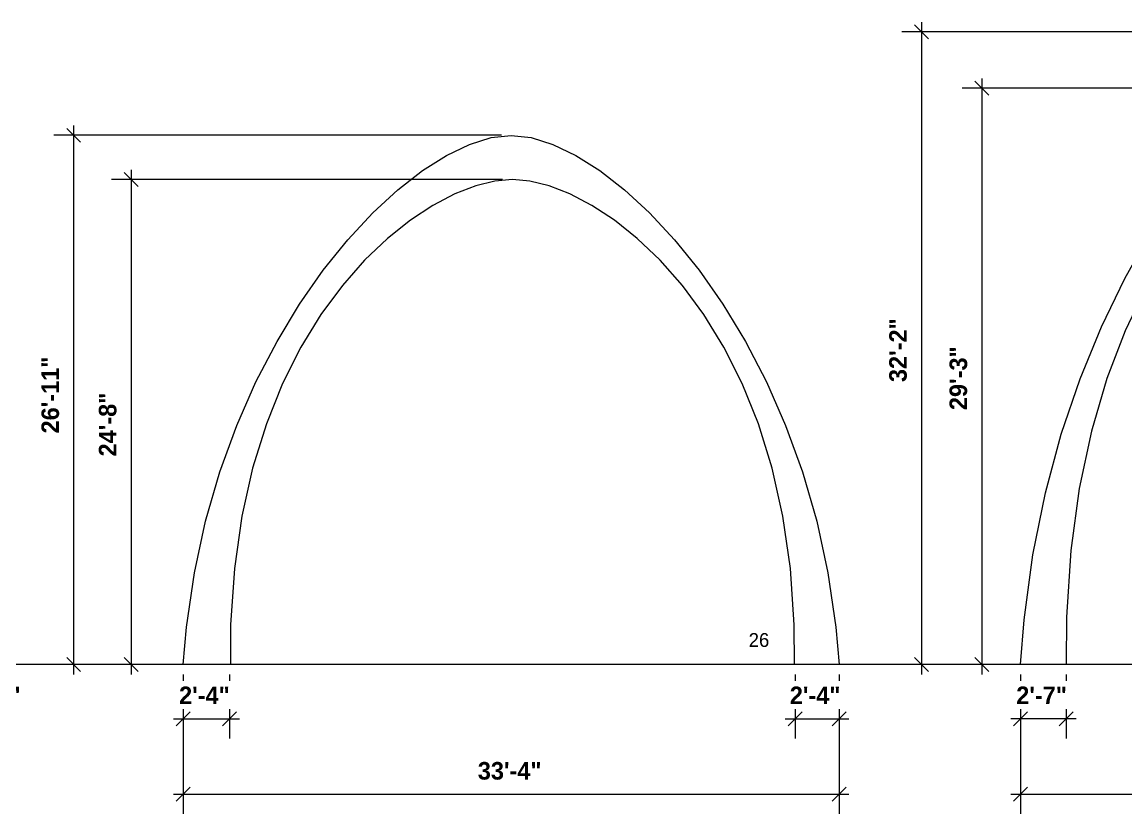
# Model space of a CAD drawing. Header units: inches. Extents: x -101.2 to -65.2, y -5883.2 to -5859.2.
# Drawn here: x -90.17 to -83.15, y -5872.86 to -5867.83 of the extents above; entities that cross this region are included whole.
import ezdxf

# ---------------------------------------------------------------- set-up
doc = ezdxf.new("R2010")
doc.units = ezdxf.units.IN
doc.header["$LTSCALE"] = 0.2
doc.header["$MEASUREMENT"] = 0
doc.header["$PDMODE"] = 1
doc.header["$PDSIZE"] = -2
doc.layers.get('0').update_dxf_attribs({"lineweight": 0})
for name, color, linetype, lineweight in [('ARCHES', 7, 'Continuous', 0), ('Dimension', 7, 'Continuous', 0), ('None', 7, 'Continuous', 0)]:
    doc.layers.add(name, color=color, linetype=linetype, lineweight=lineweight)
doc.styles.add('CityBlueprint', font='cityb___.ttf')
doc.styles.add('Tw Cen MT', font='')
doc.styles.get('Tw Cen MT').set_extended_font_data('Tw Cen MT')
doc.dimstyles.new('Arch', dxfattribs={"dimtxt": 0.111581, "dimasz": 0.088379, "dimexe": 0.125, "dimexo": 0.0625, "dimgap": 0.0625, "dimtad": 1, "dimdec": 3, "dimzin": 15, "dimdsep": 46, "dimlunit": 4, "dimtxsty": 'CityBlueprint', "dimblk": 'VW_SLASH', "dimcen": 0, "dimdle": 0.0625, "dimazin": 0, "dimtfac": 1, "dimtdec": 3, "dimtix": 1, "dimtmove": 0, "dimatfit": 0, "dimldrblk": 'VW_FILLEDARROW', "dimfxl": 1, "dimfrac": 2, "dimtolj": 1, "dimtzin": 15, "dimarcsym": 0})

# ---------------------------------------------------------------- blocks, each defined once
blk = doc.blocks.new('*D65')
at = {"layer": 'Defpoints', "color": 0, "lineweight": 0, "transparency": 16777216}
for p in [(-1644.39, 756.04), (-1621.21, 756.04), (-1644.39, 723.04)]:
    blk.add_point(p, dxfattribs=at)
at = {"layer": 'Dimension', "color": 0, "linetype": 'Continuous', "lineweight": -2, "transparency": 16777216}
for p, q in [((-1644.39, 750.04), (-1644.39, 711.04)), ((-1621.21, 750.04), (-1621.21, 711.04)), ((-1650.39, 723.04), (-1644.39, 723.04)), ((-1644.39, 723.04), (-1621.21, 723.04)), ((-1621.21, 723.04), (-1615.21, 723.04))]:
    blk.add_line(p, q, dxfattribs=at)
at = {"layer": 'Dimension', "color": 7, "linetype": 'Continuous', "lineweight": -2, "transparency": 16777216}
for p, q in [((-1640.14, 727.28), (-1648.63, 718.79)), ((-1625.45, 718.79), (-1616.97, 727.28))]:
    blk.add_line(p, q, dxfattribs=at)
at = {"color": 0, "linetype": 'Continuous', "lineweight": -2, "transparency": 16777216}
blk.add_wipeout([(-1663.67, 729.04), (-1601.93, 729.04), (-1601.93, 746.1), (-1663.67, 746.1)], dxfattribs=at).dxf.layer = 'Dimension'
at = {"layer": 'Dimension', "color": 0, "transparency": 16777216, "insert": (-1663.67, 742.68), "char_height": 10.712, "attachment_point": 1, "line_spacing_factor": 0.959794, "style": 'CityBlueprint'}
blk.add_mtext('2\'-0 1/2"', dxfattribs=at)
blk = doc.blocks.new('VW_FILLEDARROW')
at = {"color": 0, "lineweight": -2}
blk.add_solid([(0, 0), (0, 0), (0, 0)], dxfattribs=at)
blk = doc.blocks.new('VW_SLASH')
at = {"color": 0, "linetype": 'ByBlock', "lineweight": -2}
blk.add_line((0, 0), (-1, 0), dxfattribs=at)
at = {"color": 7, "linetype": 'ByBlock', "lineweight": -2}
blk.add_line((0, 0), (0, 0), dxfattribs=at)
blk = doc.blocks.new('*D66')
at = {"layer": 'Defpoints', "color": 0, "lineweight": 0, "transparency": 16777216}
for p in [(-1576.56, 1078.67), (-1309.74, 1078.67), (-1509.24, 756.04)]:
    blk.add_point(p, dxfattribs=at)
at = {"layer": 'Dimension', "color": 0, "linetype": 'Continuous', "lineweight": -2, "transparency": 16777216}
for p, q in [((-1576.56, 1084.67), (-1576.56, 1078.67)), ((-1315.74, 1078.67), (-1588.56, 1078.67)), ((-1576.56, 1078.67), (-1576.56, 756.04)), ((-1515.24, 756.04), (-1588.56, 756.04)), ((-1576.56, 756.04), (-1576.56, 750.04))]:
    blk.add_line(p, q, dxfattribs=at)
at = {"layer": 'Dimension', "color": 7, "linetype": 'Continuous', "lineweight": -2, "transparency": 16777216}
for p, q in [((-1572.31, 1074.42), (-1580.8, 1082.91)), ((-1580.8, 760.28), (-1572.31, 751.79))]:
    blk.add_line(p, q, dxfattribs=at)
at = {"color": 0, "linetype": 'Continuous', "lineweight": -2, "transparency": 16777216}
blk.add_wipeout([(-1582.56, 896.95), (-1582.56, 937.75), (-1599.62, 937.75), (-1599.62, 896.95)], dxfattribs=at).dxf.layer = 'Dimension'
at = {"layer": 'Dimension', "color": 0, "transparency": 16777216, "insert": (-1596.2, 896.95), "char_height": 10.712, "attachment_point": 1, "rotation": 90, "line_spacing_factor": 0.959794, "style": 'CityBlueprint'}
blk.add_mtext('26\'-11"', dxfattribs=at)
blk = doc.blocks.new('*D67')
at = {"layer": 'Defpoints', "color": 0, "lineweight": 0, "transparency": 16777216}
for p in [(-1541.56, 1051.73), (-1309.01, 1051.73), (-1509.73, 756.04)]:
    blk.add_point(p, dxfattribs=at)
at = {"layer": 'Dimension', "color": 0, "linetype": 'Continuous', "lineweight": -2, "transparency": 16777216}
for p, q in [((-1541.56, 1057.73), (-1541.56, 1051.73)), ((-1315.01, 1051.73), (-1553.56, 1051.73)), ((-1541.56, 1051.73), (-1541.56, 756.04)), ((-1515.73, 756.04), (-1553.56, 756.04)), ((-1541.56, 756.04), (-1541.56, 750.04))]:
    blk.add_line(p, q, dxfattribs=at)
at = {"layer": 'Dimension', "color": 7, "linetype": 'Continuous', "lineweight": -2, "transparency": 16777216}
for p, q in [((-1537.31, 1047.49), (-1545.8, 1055.97)), ((-1545.8, 760.28), (-1537.31, 751.79))]:
    blk.add_line(p, q, dxfattribs=at)
at = {"color": 0, "linetype": 'Continuous', "lineweight": -2, "transparency": 16777216}
blk.add_wipeout([(-1547.56, 882.95), (-1547.56, 924.82), (-1564.62, 924.82), (-1564.62, 882.95)], dxfattribs=at).dxf.layer = 'Dimension'
at = {"layer": 'Dimension', "color": 0, "transparency": 16777216, "insert": (-1561.2, 882.95), "char_height": 10.712, "attachment_point": 1, "rotation": 90, "line_spacing_factor": 0.959794, "style": 'CityBlueprint'}
blk.add_mtext('24\'-8"', dxfattribs=at)
blk = doc.blocks.new('*D68')
at = {"layer": 'Defpoints', "color": 0, "lineweight": 0, "transparency": 16777216}
for p in [(-1509.73, 756.04), (-1109.75, 756.04), (-1509.73, 677.04)]:
    blk.add_point(p, dxfattribs=at)
at = {"layer": 'Dimension', "color": 0, "linetype": 'Continuous', "lineweight": -2, "transparency": 16777216}
for p, q in [((-1509.73, 750.04), (-1509.73, 665.04)), ((-1109.75, 750.04), (-1109.75, 665.04)), ((-1515.73, 677.04), (-1509.73, 677.04)), ((-1509.73, 677.04), (-1109.75, 677.04)), ((-1109.75, 677.04), (-1103.75, 677.04))]:
    blk.add_line(p, q, dxfattribs=at)
at = {"layer": 'Dimension', "color": 7, "linetype": 'Continuous', "lineweight": -2, "transparency": 16777216}
for p, q in [((-1505.49, 681.28), (-1513.97, 672.79)), ((-1114, 672.79), (-1105.51, 681.28))]:
    blk.add_line(p, q, dxfattribs=at)
at = {"color": 0, "linetype": 'Continuous', "lineweight": -2, "transparency": 16777216}
blk.add_wipeout([(-1330.08, 683.04), (-1289.41, 683.04), (-1289.41, 700.1), (-1330.08, 700.1)], dxfattribs=at).dxf.layer = 'Dimension'
at = {"layer": 'Dimension', "color": 0, "transparency": 16777216, "insert": (-1330.08, 696.68), "char_height": 10.712, "attachment_point": 1, "line_spacing_factor": 0.959794, "style": 'CityBlueprint'}
blk.add_mtext('33\'-4"', dxfattribs=at)
blk = doc.blocks.new('*D69')
at = {"layer": 'Defpoints', "color": 0, "lineweight": 0, "transparency": 16777216}
for p in [(-1509.73, 756.04), (-1481.48, 756.04), (-1509.73, 723.04)]:
    blk.add_point(p, dxfattribs=at)
at = {"layer": 'Dimension', "color": 0, "linetype": 'Continuous', "lineweight": -2, "transparency": 16777216}
for p, q in [((-1509.73, 750.04), (-1509.73, 711.04)), ((-1481.48, 750.04), (-1481.48, 711.04)), ((-1515.73, 723.04), (-1509.73, 723.04)), ((-1509.73, 723.04), (-1481.48, 723.04)), ((-1481.48, 723.04), (-1475.48, 723.04))]:
    blk.add_line(p, q, dxfattribs=at)
at = {"layer": 'Dimension', "color": 7, "linetype": 'Continuous', "lineweight": -2, "transparency": 16777216}
for p, q in [((-1505.49, 727.28), (-1513.97, 718.79)), ((-1485.72, 718.79), (-1477.24, 727.28))]:
    blk.add_line(p, q, dxfattribs=at)
at = {"color": 0, "linetype": 'Continuous', "lineweight": -2, "transparency": 16777216}
blk.add_wipeout([(-1512.27, 729.04), (-1478.94, 729.04), (-1478.94, 746.1), (-1512.27, 746.1)], dxfattribs=at).dxf.layer = 'Dimension'
at = {"layer": 'Dimension', "color": 0, "transparency": 16777216, "insert": (-1512.27, 742.68), "char_height": 10.712, "attachment_point": 1, "line_spacing_factor": 0.959794, "style": 'CityBlueprint'}
blk.add_mtext('2\'-4"', dxfattribs=at)
blk = doc.blocks.new('*D70')
at = {"layer": 'Defpoints', "color": 0, "lineweight": 0, "transparency": 16777216}
for p in [(-1136.57, 756.04), (-1109.75, 756.04), (-1136.57, 723.04)]:
    blk.add_point(p, dxfattribs=at)
at = {"layer": 'Dimension', "color": 0, "linetype": 'Continuous', "lineweight": -2, "transparency": 16777216}
for p, q in [((-1136.57, 750.04), (-1136.57, 711.04)), ((-1109.75, 750.04), (-1109.75, 711.04)), ((-1142.57, 723.04), (-1136.57, 723.04)), ((-1136.57, 723.04), (-1109.75, 723.04)), ((-1109.75, 723.04), (-1103.75, 723.04))]:
    blk.add_line(p, q, dxfattribs=at)
at = {"layer": 'Dimension', "color": 7, "linetype": 'Continuous', "lineweight": -2, "transparency": 16777216}
for p, q in [((-1132.33, 727.28), (-1140.82, 718.79)), ((-1114, 718.79), (-1105.51, 727.28))]:
    blk.add_line(p, q, dxfattribs=at)
at = {"color": 0, "linetype": 'Continuous', "lineweight": -2, "transparency": 16777216}
blk.add_wipeout([(-1139.83, 729.04), (-1106.5, 729.04), (-1106.5, 746.1), (-1139.83, 746.1)], dxfattribs=at).dxf.layer = 'Dimension'
at = {"layer": 'Dimension', "color": 0, "transparency": 16777216, "insert": (-1139.83, 742.68), "char_height": 10.712, "attachment_point": 1, "line_spacing_factor": 0.959794, "style": 'CityBlueprint'}
blk.add_mtext('2\'-4"', dxfattribs=at)
blk = doc.blocks.new('*D71')
at = {"layer": 'Defpoints', "color": 0, "lineweight": 0, "transparency": 16777216}
for p in [(-1059.56, 1141.7), (-776.85, 1141.7), (-998.63, 756.04)]:
    blk.add_point(p, dxfattribs=at)
at = {"layer": 'Dimension', "color": 7, "linetype": 'Continuous', "lineweight": -2, "transparency": 16777216}
for p, q in [((-1055.31, 1137.46), (-1063.8, 1145.94)), ((-1063.8, 760.28), (-1055.31, 751.79))]:
    blk.add_line(p, q, dxfattribs=at)
at = {"layer": 'Dimension', "color": 0, "linetype": 'Continuous', "lineweight": -2, "transparency": 16777216}
for p, q in [((-1059.56, 1147.7), (-1059.56, 1141.7)), ((-782.85, 1141.7), (-1071.56, 1141.7)), ((-1059.56, 1141.7), (-1059.56, 756.04)), ((-1004.63, 756.04), (-1071.56, 756.04)), ((-1059.56, 756.04), (-1059.56, 750.04))]:
    blk.add_line(p, q, dxfattribs=at)
at = {"color": 0, "linetype": 'Continuous', "lineweight": -2, "transparency": 16777216}
blk.add_wipeout([(-1065.56, 928.27), (-1065.56, 969.47), (-1082.62, 969.47), (-1082.62, 928.27)], dxfattribs=at).dxf.layer = 'Dimension'
at = {"layer": 'Dimension', "color": 0, "transparency": 16777216, "insert": (-1079.2, 928.27), "char_height": 10.712, "attachment_point": 1, "rotation": 90, "line_spacing_factor": 0.959794, "style": 'CityBlueprint'}
blk.add_mtext('32\'-2"', dxfattribs=at)
blk = doc.blocks.new('*D72')
at = {"layer": 'Defpoints', "color": 0, "lineweight": 0, "transparency": 16777216}
for p in [(-1022.77, 1107.39), (-776.85, 1107.39), (-999.1, 756.04)]:
    blk.add_point(p, dxfattribs=at)
at = {"layer": 'Dimension', "color": 7, "linetype": 'Continuous', "lineweight": -2, "transparency": 16777216}
for p, q in [((-1018.53, 1103.14), (-1027.01, 1111.63)), ((-1027.01, 760.28), (-1018.53, 751.79))]:
    blk.add_line(p, q, dxfattribs=at)
at = {"layer": 'Dimension', "color": 0, "linetype": 'Continuous', "lineweight": -2, "transparency": 16777216}
for p, q in [((-1022.77, 1113.39), (-1022.77, 1107.39)), ((-782.85, 1107.39), (-1034.77, 1107.39)), ((-1022.77, 1107.39), (-1022.77, 756.04)), ((-1005.1, 756.04), (-1034.77, 756.04)), ((-1022.77, 756.04), (-1022.77, 750.04))]:
    blk.add_line(p, q, dxfattribs=at)
at = {"color": 0, "linetype": 'Continuous', "lineweight": -2, "transparency": 16777216}
blk.add_wipeout([(-1028.77, 911.18), (-1028.77, 952.24), (-1045.83, 952.24), (-1045.83, 911.18)], dxfattribs=at).dxf.layer = 'Dimension'
at = {"layer": 'Dimension', "color": 0, "transparency": 16777216, "insert": (-1042.41, 911.18), "char_height": 10.712, "attachment_point": 1, "rotation": 90, "line_spacing_factor": 0.959794, "style": 'CityBlueprint'}
blk.add_mtext('29\'-3"', dxfattribs=at)
blk = doc.blocks.new('*D73')
at = {"layer": 'Defpoints', "color": 0, "lineweight": 0, "transparency": 16777216}
for p in [(-999.1, 756.04), (-555.07, 756.04), (-999.1, 677.04)]:
    blk.add_point(p, dxfattribs=at)
at = {"layer": 'Dimension', "color": 0, "linetype": 'Continuous', "lineweight": -2, "transparency": 16777216}
for p, q in [((-999.1, 750.04), (-999.1, 665.04)), ((-555.07, 750.04), (-555.07, 665.04)), ((-1005.1, 677.04), (-999.1, 677.04)), ((-999.1, 677.04), (-555.07, 677.04)), ((-555.07, 677.04), (-549.07, 677.04))]:
    blk.add_line(p, q, dxfattribs=at)
at = {"layer": 'Dimension', "color": 7, "linetype": 'Continuous', "lineweight": -2, "transparency": 16777216}
for p, q in [((-994.86, 681.28), (-1003.35, 672.79)), ((-559.31, 672.79), (-550.83, 681.28))]:
    blk.add_line(p, q, dxfattribs=at)
at = {"color": 0, "linetype": 'Continuous', "lineweight": -2, "transparency": 16777216}
blk.add_wipeout([(-798.55, 683.04), (-755.62, 683.04), (-755.62, 700.1), (-798.55, 700.1)], dxfattribs=at).dxf.layer = 'Dimension'
at = {"layer": 'Dimension', "color": 0, "transparency": 16777216, "insert": (-798.55, 696.68), "char_height": 10.712, "attachment_point": 1, "line_spacing_factor": 0.959794, "style": 'CityBlueprint'}
blk.add_mtext('37\'-0"', dxfattribs=at)
blk = doc.blocks.new('*D74')
at = {"layer": 'Defpoints', "color": 0, "lineweight": 0, "transparency": 16777216}
for p in [(-999.1, 756.04), (-971.26, 756.04), (-971.26, 723.04)]:
    blk.add_point(p, dxfattribs=at)
at = {"layer": 'Dimension', "color": 0, "linetype": 'Continuous', "lineweight": -2, "transparency": 16777216}
for p, q in [((-999.1, 750.04), (-999.1, 711.04)), ((-971.26, 750.04), (-971.26, 711.04)), ((-999.1, 723.04), (-1005.1, 723.04)), ((-971.26, 723.04), (-999.1, 723.04)), ((-965.26, 723.04), (-971.26, 723.04))]:
    blk.add_line(p, q, dxfattribs=at)
at = {"layer": 'Dimension', "color": 7, "linetype": 'Continuous', "lineweight": -2, "transparency": 16777216}
for p, q in [((-994.86, 727.28), (-1003.35, 718.79)), ((-975.5, 718.79), (-967.02, 727.28))]:
    blk.add_line(p, q, dxfattribs=at)
at = {"color": 0, "linetype": 'Continuous', "lineweight": -2, "transparency": 16777216}
blk.add_wipeout([(-1001.71, 729.04), (-968.65, 729.04), (-968.65, 746.1), (-1001.71, 746.1)], dxfattribs=at).dxf.layer = 'Dimension'
at = {"layer": 'Dimension', "color": 0, "transparency": 16777216, "insert": (-1001.71, 742.68), "char_height": 10.712, "attachment_point": 1, "line_spacing_factor": 0.959794, "style": 'CityBlueprint'}
blk.add_mtext('2\'-7"', dxfattribs=at)
blk = doc.blocks.new('Group-3')
at = {"color": 3, "linetype": 'Continuous', "lineweight": 0}
blk.add_line((352.4445, 756.0354), (-2515.5555, 756.0354), dxfattribs=at)
at = {"layer": 'ARCHES', "color": 250, "lineweight": 0}
blk.add_lwpolyline([(-922.6295, 985.9696), (-935.2793, 959.5521), (-946.4688, 930.3564), (-955.9205, 898.3369), (-963.357, 863.4479), (-968.5009, 825.6439), (-971.0746, 784.8793), (-971.2586, 756.0354), (-971.7329, 756.0354), (-972.7135, 756.0354), (-974.1282, 756.0354), (-975.9047, 756.0354), (-977.9704, 756.0354), (-980.2533, 756.0354), (-982.6808, 756.0354), (-985.1806, 756.0354), (-987.6804, 756.0354), (-990.1079, 756.0354), (-992.3908, 756.0354), (-994.4565, 756.0354), (-996.233, 756.0354), (-997.6477, 756.0354), (-998.6283, 756.0354), (-999.1026, 756.0354), (-996.9337, 783.3623), (-991.5555, 822.9192), (-983.9066, 860.6653), (-974.2344, 896.4983), (-962.786, 930.316), (-949.8086, 962.0159), (-935.5494, 991.496), (-920.2557, 1018.6538)], dxfattribs=at)
blk.add_lwpolyline([(-1309.7416, 1078.6654), (-1297.6118, 1077.2805), (-1284.4109, 1073.1828), (-1270.3613, 1066.4579), (-1255.6855, 1057.1914), (-1240.6058, 1045.4688), (-1225.3448, 1031.3758), (-1210.125, 1014.9978), (-1195.1687, 996.4205), (-1180.6985, 975.7295), (-1166.9368, 953.0103), (-1154.106, 928.3485), (-1142.4287, 901.8297), (-1132.1272, 873.5394), (-1123.4241, 843.5632), (-1116.5417, 811.9867), (-1111.7026, 778.8955), (-1109.7539, 756.0354), (-1110.2187, 756.0354), (-1111.1796, 756.0354), (-1112.566, 756.0354), (-1114.3067, 756.0354), (-1116.3311, 756.0354), (-1118.5681, 756.0354), (-1120.9469, 756.0354), (-1123.3966, 756.0354), (-1125.8462, 756.0354), (-1128.225, 756.0354), (-1130.4621, 756.0354), (-1132.4864, 756.0354), (-1134.2272, 756.0354), (-1135.6135, 756.0354), (-1136.5745, 756.0354), (-1137.0392, 756.0354), (-1137.2052, 780.3102), (-1139.4819, 814.6176), (-1144.0321, 846.4333), (-1150.6103, 875.7957), (-1158.9712, 902.7433), (-1168.8692, 927.3145), (-1180.0591, 949.5475), (-1192.2952, 969.481), (-1205.3323, 987.1531), (-1218.9249, 1002.6024), (-1232.8276, 1015.8672), (-1246.7949, 1026.9859), (-1260.5815, 1035.9969), (-1273.9418, 1042.9387), (-1286.6306, 1047.8495), (-1298.4023, 1050.7679), (-1309.0115, 1051.7321), (-1319.6214, 1050.7679), (-1331.3937, 1047.8495), (-1344.083, 1042.9387), (-1357.444, 1035.9969), (-1371.2311, 1026.9859), (-1385.1989, 1015.8672), (-1399.1021, 1002.6024), (-1412.6952, 987.1531), (-1425.7327, 969.481), (-1437.9693, 949.5475), (-1449.1595, 927.3145), (-1459.0579, 902.7433), (-1467.419, 875.7957), (-1473.9974, 846.4333), (-1478.5478, 814.6176), (-1480.8246, 780.3102), (-1480.9923, 756.0354), (-1481.4818, 756.0354), (-1482.494, 756.0354), (-1483.9541, 756.0354), (-1485.7876, 756.0354), (-1487.9198, 756.0354), (-1490.2759, 756.0354), (-1492.7814, 756.0354), (-1495.3616, 756.0354), (-1497.9417, 756.0354), (-1500.4472, 756.0354), (-1502.8034, 756.0354), (-1504.9355, 756.0354), (-1506.769, 756.0354), (-1508.2292, 756.0354), (-1509.2413, 756.0354), (-1509.7308, 756.0354), (-1507.7834, 778.8955), (-1502.9438, 811.9867), (-1496.061, 843.5632), (-1487.3575, 873.5394), (-1477.0557, 901.8297), (-1465.3781, 928.3485), (-1452.5471, 953.0103), (-1438.7852, 975.7295), (-1424.3148, 996.4205), (-1409.3584, 1014.9978), (-1394.1384, 1031.3758), (-1378.8774, 1045.4688), (-1363.7977, 1057.1914), (-1349.1218, 1066.4579), (-1335.0722, 1073.1828), (-1321.8713, 1077.2805)], close=True, dxfattribs=at)
at = {"layer": 'None', "color": 250, "insert": (-1164.8888, 775.253), "char_height": 8.4375, "attachment_point": 1, "line_spacing_factor": 1.094749, "style": 'Tw Cen MT'}
blk.add_mtext('26', dxfattribs=at)
at = {"layer": 'Dimension', "color": 250, "linetype": 'Continuous', "lineweight": 0}
dim = blk.add_linear_dim(base=(-1059.5555, 1141.6988), p1=(-998.6283, 756.0354), p2=(-776.8489, 1141.6988), angle=90, text='32\'-2"', dimstyle='Arch', override={"dimtxt": 10.711806, "dimgap": 6, "dimpost": '<>', "dimtxsty": 'CityBlueprint', "dimtmove": 2}, dxfattribs=at)
dim.commit()
dim.dimension.update_dxf_attribs({"geometry": '*D71', "text_midpoint": (-1059.5555, 948.8671)})
dim = blk.add_linear_dim(base=(-1644.3875, 723.0354), p1=(-1621.2101, 756.0354), p2=(-1644.3875, 756.0354), text='2\'-0 1/2"', dimstyle='Arch', override={"dimtxt": 10.711806, "dimgap": 6, "dimpost": '<>', "dimtxsty": 'CityBlueprint', "dimtmove": 2}, dxfattribs=at)
dim.commit()
dim.dimension.update_dxf_attribs({"geometry": '*D65', "text_midpoint": (-1632.7988, 723.0354)})
for base, p1, p2, text, picture, middle in [((-1022.7683, 1107.3854), (-999.1026, 756.0354), (-776.8489, 1107.3854), '29\'-3"', '*D72', (-1022.7683, 931.7104)), ((-1576.5555, 1078.6654), (-1509.2413, 756.0354), (-1309.7416, 1078.6654), '26\'-11"', '*D66', (-1576.5555, 917.3504))]:
    dim = blk.add_linear_dim(base=base, p1=p1, p2=p2, angle=90, text=text, dimstyle='Arch', override={"dimtxt": 10.711806, "dimgap": 6, "dimpost": '<>', "dimtxsty": 'CityBlueprint', "dimtmove": 2}, dxfattribs=at)
    dim.commit()
    dim.dimension.update_dxf_attribs({"geometry": picture, "text_midpoint": middle})
dim = blk.add_linear_dim(base=(-1541.5555, 1051.7321), p1=(-1509.7308, 756.0354), p2=(-1309.0115, 1051.7321), angle=90, text='24\'-8"', dimstyle='Arch', override={"dimtxt": 10.711806, "dimgap": 6, "dimpost": '<>', "dimtxsty": 'CityBlueprint', "dimtmove": 2}, dxfattribs=at)
dim.commit()
dim.dimension.update_dxf_attribs({"geometry": '*D67', "text_midpoint": (-1541.5555, 903.8838)})
dim = blk.add_linear_dim(base=(-999.1026, 677.0354), p1=(-555.0695, 756.0354), p2=(-999.1026, 756.0354), dimstyle='Arch', override={"dimtxt": 10.711806, "dimgap": 6, "dimpost": '<>', "dimtxsty": 'CityBlueprint', "dimtmove": 2}, dxfattribs=at)
dim.commit()
dim.dimension.update_dxf_attribs({"geometry": '*D73', "text_midpoint": (-777.086, 677.0354)})
dim = blk.add_linear_dim(base=(-1509.7308, 677.0354), p1=(-1109.7539, 756.0354), p2=(-1509.7308, 756.0354), dimstyle='Arch', override={"dimtxt": 10.711806, "dimgap": 6, "dimpost": '<>', "dimtxsty": 'CityBlueprint', "dimtmove": 2}, dxfattribs=at)
dim.commit()
dim.dimension.update_dxf_attribs({"geometry": '*D68', "text_midpoint": (-1309.7424, 677.0354)})
dim = blk.add_linear_dim(base=(-971.2586, 723.0354), p1=(-999.1026, 756.0354), p2=(-971.2586, 756.0354), text='2\'-7"', dimstyle='Arch', override={"dimtxt": 10.711806, "dimgap": 6, "dimpost": '<>', "dimtxsty": 'CityBlueprint', "dimtmove": 2}, dxfattribs=at)
dim.commit()
dim.dimension.update_dxf_attribs({"geometry": '*D74', "text_midpoint": (-985.1806, 723.0354)})
for base, p1, p2, picture, middle in [((-1509.7308, 723.0354), (-1481.4818, 756.0354), (-1509.7308, 756.0354), '*D69', (-1495.6063, 723.0354)), ((-1136.5745, 723.0354), (-1109.7539, 756.0354), (-1136.5745, 756.0354), '*D70', (-1123.1642, 723.0354))]:
    dim = blk.add_linear_dim(base=base, p1=p1, p2=p2, text='2\'-4"', dimstyle='Arch', override={"dimtxt": 10.711806, "dimgap": 6, "dimpost": '<>', "dimtxsty": 'CityBlueprint', "dimtmove": 2}, dxfattribs=at)
    dim.commit()
    dim.dimension.update_dxf_attribs({"geometry": picture, "text_midpoint": middle})

msp = doc.modelspace()

# ---------------------------------------------------------------- block references
at = {"layer": 'None', "color": 250, "xscale": 0.01041666666666667, "yscale": 0.01041666666666667, "zscale": 0.01041666666666667}
msp.add_blockref('Group-3', (-73.415493, -5879.782977), dxfattribs=at)

doc.saveas('drawing.dxf')
